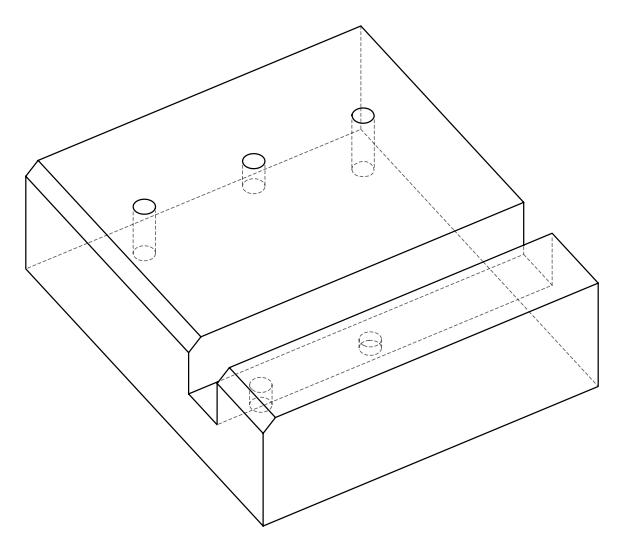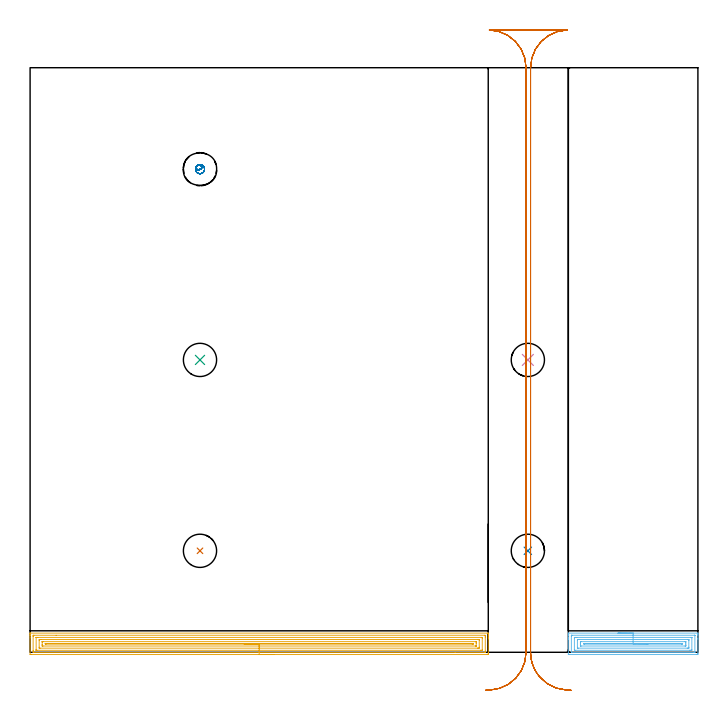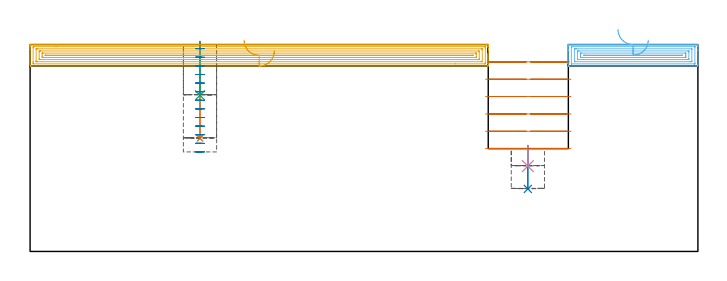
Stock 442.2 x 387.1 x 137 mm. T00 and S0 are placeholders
(PLAN: 8 operations, 3 tool changes, 35.9 min)
(1 INDEXABLE_INSERT_DRILL_BLIND_HOLE_FROM_SOLID | STEP1POCKET | NXT0302_015 | 0.26 min | 23473 mm3)
(2 INDEXABLE_INSERT_DRILL_BLIND_HOLE_FROM_SOLID_1 | STEP1POCKET_1 | NXT0302_015 | 0.13 min | 36185 mm3)
(3 INDEXABLE_INSERT_DRILL_BLIND_HOLE_FROM_SOLID_2 | STEP1POCKET_2 | NXT0302_015 | 0.14 min | 12660 mm3)
(4 INDEXABLE_INSERT_DRILL_BLIND_HOLE_FROM_SOLID_3 | STEP1POCKET_3 | NXT0302_015 | 0.07 min | 30462 mm3)
(5 AREA_MILL | FG_CHAMFER_SURFACE | UGT0205_001 | 14.73 min | 31303 mm3)
(6 AREA_MILL_1 | FG_CHAMFER_SURFACE_1 | UGT0205_001 | 4.28 min | 9363 mm3)
(7 MILL_RECTANGULAR_SLOT | SLOT_RECTANGULAR | UGT0201_005 | Follow Part, ap 12.5, ae 75% | 14.69 min | 1360177 mm3)
(8 MILL_BLIND_HOLE_FROM_SOLID_MATERIAL | STEP1POCKET_4 | NXT0201_012 | Spiral | 1.57 min | 27014 mm3)
(TOOL NXT0302_015 | Index. Insert Drill 22mm [880-D2200L25-03] | D22 PA176 FL66 Z2)
(TOOL UGT0205_001 | Chamfer Mill 20 x 3 x 45 deg. | D20 FL50 Z2)
(TOOL UGT0201_005 | End Mill 50 mm | D50 FL150 Z8)
(TOOL NXT0201_012 | ENDMILL 16mm [2P460-1600-NA 1630] | D16 FL38 Z6)
(OP 1 INDEXABLE_INSERT_DRILL_BLIND_HOLE_FROM_SOLID)
G17 G21 G94 G90
T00 M6
G54
G17 G0 G90 X112.5 Y67.2 S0 M3
G43 Z147. H1
G94 G81 G98 Z74.9 F250. R139.
G80
M5
M2
(OP 2 INDEXABLE_INSERT_DRILL_BLIND_HOLE_FROM_SOLID_1)
G17 G21 G94 G90
T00 M6
G54
G17 G0 G90 X329.6 Y67.2 S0 M3
G43 Z147. H1
G94 G81 G98 Z41.4 F250. R70.1
G80
M5
M2
(OP 3 INDEXABLE_INSERT_DRILL_BLIND_HOLE_FROM_SOLID_2)
G17 G21 G94 G90
T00 M6
G54
G17 G0 G90 X112.5 Y193.6 S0 M3
G43 Z147. H1
G94 G81 G98 Z103.4 F250. R139.
G80
M5
M2
(OP 4 INDEXABLE_INSERT_DRILL_BLIND_HOLE_FROM_SOLID_3)
G17 G21 G94 G90
T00 M6
G54
G17 G0 G90 X329.6 Y193.6 S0 M3
G43 Z147. H1
G94 G81 G98 Z56.5 F250. R70.1
G80
M5
M2
(OP 5 AREA_MILL)
G17 G21 G94 G90
T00 M6
G54
G17 G0 G90 X161.7 Y-1.5 S1061 M3
G43 Z147. H0
Z132.8
G94 G1 X161.662 Z131.928 F250.
X161.548 Z131.064
X161.359 Z130.212
X161.097 Z129.38
X160.763 Z128.574
X160.36 Z127.8
X159.891 Z127.064
X159.36 Z126.372
X158.771 Z125.729
X158.128 Z125.14
X157.436 Z124.608
X156.7 Z124.14
X155.926 Z123.737
X155.12 Z123.403
X154.288 Z123.141
X153.436 Z122.952
X152.572 Z122.838
X151.7 Z122.8
X0.626
X0.21 Y-1.496 Z122.802
X0.01 Y-1.492 Z122.806
X0. Y-1.289 Z123.009
Y9.574 Z133.869
Y10.987 Z135.283
Y11.341 Z135.636
Y12.049 Z136.348
Y12.319 Z136.618
X0.007 Y12.687 Z136.978
X0.009 Y12.697 Z136.988
X0.179 Y12.7 Z137.
X303.221
X303.391 Y12.697 Z136.988
X303.393 Y12.687 Z136.978
X303.4 Y12.318 Z136.618
Y12.049 Z136.348
Y11.341 Z135.636
Y10.104 Z134.401
Y9.574 Z133.869
Y8.956 Z133.251
Y-0.406 Z123.892
X303.396 Y-1.024 Z123.273
X303.391 Y-1.492 Z122.806
X303.251 Y-1.496 Z122.802
X302.774 Y-1.5 Z122.8
X151.7
Y-0.086 Z124.214
X2.357 Y-0.085 Z124.215
X2.026 Y-0.079 Z124.221
X2.01 Y0.029 Z124.329
X2.003 Y0.266 Z124.566
X2.001 Y0.742 Z125.042
X2. Y1.151 Z125.451
X2.001 Y10.458 Z134.758
X2.002 Y10.864 Z135.164
X2.01 Y11.269 Z135.569
X2.414 Y11.284 Z135.584
X2.471 Y11.285 Z135.585
X17.22 Y11.286 Z135.586
X301.043 Y11.285 Z135.585
X301.374 Y11.279 Z135.579
X301.39 Y11.171 Z135.471
X301.397 Y10.934 Z135.234
X301.399 Y10.458 Z134.758
X301.4 Y10.049 Z134.349
X301.399 Y0.742 Z125.042
X301.398 Y0.336 Z124.636
X301.39 Y-0.069 Z124.231
X300.986 Y-0.084 Z124.216
X300.929 Y-0.085 Z124.215
X281.543 Y-0.086 Z124.214
X151.7
Y1.328 Z125.628
X4.502 Y1.329 Z125.629
X4.202 Y1.33 Z125.63
X4.102 Y1.332 Z125.632
X4.024 Y1.335 Z125.635
X4.01 Y1.339 Z125.639
X4.006 Y1.37 Z125.67
X4.003 Y1.426 Z125.726
X4.001 Y1.626 Z125.926
X4. Y1.825 Z126.125
X4.001 Y9.773 Z134.073
X4.006 Y9.84 Z134.14
X4.01 Y9.861 Z134.161
X4.018 Y9.865 Z134.165
X4.052 Y9.867 Z134.167
X4.202 Y9.87 Z134.17
X4.795 Y9.871 Z134.171
X5.096
X298.898
X299.198 Y9.87 Z134.17
X299.298 Y9.868 Z134.168
X299.376 Y9.865 Z134.165
X299.39 Y9.861 Z134.161
X299.394 Y9.83 Z134.13
X299.397 Y9.774 Z134.074
X299.399 Y9.574 Z133.874
X299.4 Y9.375 Z133.675
X299.399 Y1.427 Z125.727
X299.394 Y1.36 Z125.66
X299.39 Y1.339 Z125.639
X299.382 Y1.335 Z125.635
X299.348 Y1.333 Z125.633
X299.198 Y1.33 Z125.63
X298.605 Y1.329 Z125.629
X298.304 Y1.328 Z125.628
X151.7
Y2.743 Z127.043
X6.646
X6.131 Y2.747 Z127.047
X6.013 Y2.75 Z127.05
X6.007 Y2.954 Z127.254
X6. Y3.382 Z127.682
Y7.808 Z132.108
X6.01 Y8.244 Z132.544
X6.017 Y8.45 Z132.75
X6.23 Y8.454 Z132.754
X6.884 Y8.457 Z132.757
X7.12
X296.754
X297.269 Y8.453 Z132.753
X297.387 Y8.45 Z132.75
X297.393 Y8.246 Z132.546
X297.4 Y7.818 Z132.118
Y3.392 Z127.692
X297.39 Y2.956 Z127.256
X297.383 Y2.75 Z127.05
X297.17 Y2.746 Z127.046
X296.516 Y2.743 Z127.043
X296.28
X151.7
Y4.157 Z128.457
X8.552
X8.312 Y4.158 Z128.458
X8.153 Y4.161 Z128.461
X8.027 Y4.164 Z128.464
X8.009 Y4.171 Z128.471
X8.007 Y4.181 Z128.481
X8.004 Y4.275 Z128.575
X8. Y4.938 Z129.238
Y5.158 Z129.458
Y6.705 Z131.005
X8.001 Y6.925 Z131.225
X8.003 Y7.008 Z131.308
X8.006 Y7.027 Z131.327
X8.008 Y7.033 Z131.333
X8.034 Y7.036 Z131.336
X8.193 Y7.04 Z131.34
X8.432 Y7.043 Z131.343
X8.552
X294.848
X295.088 Y7.042 Z131.342
X295.247 Y7.039 Z131.339
X295.372 Y7.036 Z131.336
X295.391 Y7.029 Z131.329
X295.393 Y7.019 Z131.319
X295.396 Y6.925 Z131.225
X295.4 Y6.262 Z130.562
Y6.042 Z130.342
Y4.495 Z128.795
X295.399 Y4.275 Z128.575
X295.397 Y4.192 Z128.492
X295.394 Y4.173 Z128.473
X295.392 Y4.167 Z128.467
X295.366 Y4.164 Z128.464
X295.207 Y4.16 Z128.46
X294.968 Y4.157 Z128.457
X294.848
X151.7
Y5.571 Z129.871
X10.877
X10.459 Y5.572 Z129.872
X10.037 Y5.576 Z129.876
X10.01 Y5.578 Z129.878
X10.007 Y5.605 Z129.905
X10.016 Y5.622 Z129.922
X10.035 Y5.625 Z129.925
X10.086 Y5.628 Z129.928
X10.19 Y5.629 Z129.929
X10.401
X292.523
X292.941 Y5.628 Z129.928
X293.363 Y5.624 Z129.924
X293.39 Y5.622 Z129.922
X293.393 Y5.595 Z129.895
X293.384 Y5.578 Z129.878
X293.365 Y5.575 Z129.875
X293.314 Y5.572 Z129.872
X293.21 Y5.571 Z129.871
X292.999
X151.7
X150.828 Z129.909
X149.963 Z130.023
X149.112 Z130.212
X148.28 Z130.474
X147.474 Z130.808
X146.7 Z131.211
X145.964 Z131.68
X145.272 Z132.211
X144.629 Z132.8
X144.04 Z133.443
X143.508 Z134.135
X143.04 Z134.871
X142.637 Z135.645
X142.303 Z136.451
X142.041 Z137.283
X141.852 Z138.135
X141.738 Z139.
X141.7 Z139.871
G0 Z147.
M5
M2
(OP 6 AREA_MILL_1)
G17 G21 G94 G90
T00 M6
G54
G17 G0 G90 X389.3 Y12.7 S1061 M3
G43 Z147. H0
G94 G1 X389.338 Z146.128 F250.
X389.452 Z145.263
X389.641 Z144.412
X389.903 Z143.58
X390.237 Z142.774
X390.64 Z142.
X391.108 Z141.264
X391.64 Z140.572
X392.229 Z139.929
X392.872 Z139.339
X393.564 Z138.808
X394.3 Z138.34
X395.074 Z137.937
X395.88 Z137.603
X396.712 Z137.341
X397.564 Z137.152
X398.428 Z137.038
X399.3 Z137.
X442.062
X442.19 Y12.694 Z136.993
X442.2 Y12.405 Z136.704
Y11.888 Z136.187
Y11.341 Z135.636
Y9.301 Z133.598
Y8.691 Z132.986
Y-0.719 Z123.578
X442.197 Y-1.024 Z123.273
X442.191 Y-1.491 Z122.806
X442.091 Y-1.495 Z122.803
X441.617 Y-1.5 Z122.8
X356.983
X356.568 Y-1.495 Z122.802
X356.41 Y-1.491 Z122.806
X356.4 Y-1.329 Z122.968
Y8.691 Z132.986
Y9.301 Z133.598
Y9.574 Z133.871
Y11.341 Z135.636
Y11.888 Z136.187
Y12.224 Z136.523
X356.401 Y12.406 Z136.705
X356.41 Y12.694 Z136.993
X356.538 Y12.7 Z137.
X399.3
Y11.286 Z135.586
X440.054 Y11.285 Z135.585
X440.136 Y11.284 Z135.584
X440.176 Y11.281 Z135.581
X440.189 Y11.279 Z135.579
X440.191 Y11.268 Z135.568
X440.196 Y11.18 Z135.48
X440.199 Y10.979 Z135.279
Y0.382 Z124.682
X440.193 Y0.019 Z124.319
X440.19 Y-0.078 Z124.222
X440.147 Y-0.081 Z124.219
X440.044 Y-0.083 Z124.217
X439.835 Y-0.086 Z124.214
X439.779
X358.546 Y-0.085 Z124.215
X358.464 Y-0.084 Z124.216
X358.424 Y-0.081 Z124.219
X358.411 Y-0.079 Z124.221
X358.409 Y-0.069 Z124.231
X358.404 Y0.02 Z124.32
X358.401 Y0.221 Z124.521
Y10.818 Z135.118
X358.407 Y11.181 Z135.481
X358.41 Y11.278 Z135.578
X358.453 Y11.281 Z135.581
X358.556 Y11.283 Z135.583
X358.765 Y11.285 Z135.585
X358.821 Y11.286 Z135.586
X399.3
Y9.871 Z134.171
X437.754
X438.053 Y9.869 Z134.169
X438.152 Y9.867 Z134.167
X438.18 Y9.865 Z134.165
X438.19 Y9.816 Z134.116
X438.195 Y9.72 Z134.02
X438.199 Y9.574 Z133.874
Y1.626 Z125.926
X438.198 Y1.482 Z125.782
X438.19 Y1.341 Z125.641
X438.053 Y1.335 Z125.635
X437.46 Y1.33 Z125.63
X437.162 Y1.329 Z125.629
X436.571 Y1.328 Z125.628
X360.846 Y1.329 Z125.629
X360.547 Y1.33 Z125.63
X360.448 Y1.333 Z125.633
X360.42 Y1.335 Z125.635
X360.41 Y1.384 Z125.684
X360.405 Y1.48 Z125.78
X360.401 Y1.626 Z125.926
Y9.574 Z133.874
X360.402 Y9.718 Z134.018
X360.41 Y9.859 Z134.159
X360.547 Y9.864 Z134.164
X361.14 Y9.87 Z134.17
X361.438 Y9.871 Z134.171
X362.029
X399.3
Y8.457 Z132.757
X435.617
X436.109 Y8.454 Z132.754
X436.161 Y8.452 Z132.752
X436.19 Y8.449 Z132.749
X436.192 Y8.411 Z132.711
X436.196 Y8.234 Z132.534
X436.2 Y7.879 Z132.179
Y7.808 Z132.108
X436.199 Y3.392 Z127.692
X436.194 Y2.986 Z127.286
X436.19 Y2.784 Z127.084
X436.179 Y2.749 Z127.049
X436.129 Y2.747 Z127.047
X436.033 Y2.745 Z127.045
X435.38 Y2.743 Z127.043
X435.145
X362.983
X362.491 Y2.746 Z127.046
X362.438 Y2.748 Z127.048
X362.41 Y2.751 Z127.051
X362.408 Y2.789 Z127.089
X362.404 Y2.966 Z127.266
X362.4 Y3.321 Z127.621
X362.401 Y7.808 Z132.108
X362.406 Y8.214 Z132.514
X362.41 Y8.416 Z132.716
X362.421 Y8.451 Z132.751
X362.472 Y8.453 Z132.753
X362.567 Y8.455 Z132.755
X363.22 Y8.457 Z132.757
X363.455
X399.3
Y7.043 Z131.343
X433.718
X433.957 Y7.04 Z131.34
X434.115 Y7.036 Z131.336
X434.191 Y7.029 Z131.329
X434.193 Y7.009 Z131.309
X434.196 Y6.925 Z131.225
X434.2 Y6.329 Z130.629
Y5.446 Z129.746
Y4.563 Z128.863
X434.197 Y4.275 Z128.575
X434.194 Y4.201 Z128.501
X434.191 Y4.17 Z128.47
X434.076 Y4.164 Z128.464
X433.837 Y4.159 Z128.459
X433.718 Y4.157 Z128.457
X364.882
X364.643 Y4.16 Z128.46
X364.485 Y4.164 Z128.464
X364.409 Y4.171 Z128.471
X364.407 Y4.191 Z128.491
X364.404 Y4.275 Z128.575
X364.4 Y4.871 Z129.171
Y5.754 Z130.054
Y6.637 Z130.937
X364.403 Y6.925 Z131.225
X364.406 Y6.999 Z131.299
X364.409 Y7.03 Z131.33
X364.525 Y7.036 Z131.336
X364.763 Y7.041 Z131.341
X364.882 Y7.043 Z131.343
X399.3
Y5.629 Z129.929
X431.343 Y5.628 Z129.928
X431.401
X431.817 Y5.622 Z129.922
X432.115 Y5.599 Z129.899
X431.874 Y5.578 Z129.878
X431.817 Y5.575 Z129.875
X431.4 Y5.571 Z129.871
X431.342
X367.257
X367.199 Y5.572 Z129.872
X366.783 Y5.578 Z129.878
X366.485 Y5.601 Z129.901
X366.726 Y5.622 Z129.922
X366.783 Y5.625 Z129.925
X367.2 Y5.629 Z129.929
X367.258
X399.3
X400.172 Z129.967
X401.036 Z130.081
X401.888 Z130.27
X402.72 Z130.532
X403.526 Z130.866
X404.3 Z131.269
X405.036 Z131.737
X405.728 Z132.268
X406.371 Z132.858
X406.96 Z133.501
X407.492 Z134.193
X407.96 Z134.929
X408.363 Z135.703
X408.697 Z136.509
X408.959 Z137.341
X409.148 Z138.192
X409.262 Z139.057
X409.3 Z139.929
G0 Z147.
M5
M2
(OP 7 MILL_RECTANGULAR_SLOT)
G17 G21 G94 G90
T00 M6
G54
G17 G0 G90 X357.193 Y-25.167 S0 M3
G43 Z147. H0
Z125.517
G94 G1 X354.205 Y-24.903 F250.
G2 X337.006 Y-15.775 R25. F500.
X332.394 Y-6.978 R25. F401.
X331.4 Y0. R25. F320.
G1 Y32.928
Y52.928 F452.
Y152.928 F294.
Y162.928 F332.
Y172.928 F496.
Y182.928 F380.
Y362.928 F294.
Y387.1 F500.
G2 X355.693 Y412.09 R25.
G1 Y412.1
X304.107
Y412.09
G2 X328.4 Y387.1 R25.
G1 Y0.
G2 X305.595 Y-24.903 R25.
G1 X302.607 Y-25.167 F250.
G0 X358.172 Y-25.117 Z114.033
G1 X355.176 Y-24.97
G2 X337.635 Y-16.518 R25. F500.
X332.683 Y-7.907 R25. F389.
X331.4 Y0. R25. F302.
G1 Y31.955
Y41.955 F435.
Y51.955 F492.
Y161.955 F301.
Y171.955 F487.
Y181.955 F402.
Y361.955 F295.
Y387.1 F500.
G2 X355.693 Y412.09 R25.
G1 X304.107
G2 X328.4 Y387.1 R25.
G1 Y0.
G2 X304.624 Y-24.97 R25.
G1 X301.628 Y-25.117 F250.
G0 X358.172 Z102.55
G1 X355.176 Y-24.97
G2 X337.635 Y-16.518 R25. F500.
X332.683 Y-7.907 R25. F389.
X331.4 Y0. R25. F302.
G1 Y31.955
Y41.955 F435.
Y51.955 F492.
Y161.955 F301.
Y171.955 F487.
Y181.955 F402.
Y361.955 F295.
Y387.1 F500.
G2 X355.693 Y412.09 R25.
G1 X304.107
G2 X328.4 Y387.1 R25.
G1 Y0.
G2 X304.624 Y-24.97 R25.
G1 X301.628 Y-25.117 F250.
G0 X358.172 Z91.067
G1 X355.176 Y-24.97
G2 X337.635 Y-16.518 R25. F500.
X332.683 Y-7.907 R25. F389.
X331.4 Y0. R25. F302.
G1 Y31.955
Y41.955 F435.
Y51.955 F492.
Y161.955 F301.
Y171.955 F487.
Y181.955 F402.
Y361.955 F295.
Y387.1 F500.
G2 X355.693 Y412.09 R25.
G1 X304.107
G2 X328.4 Y387.1 R25.
G1 Y0.
G2 X304.624 Y-24.97 R25.
G1 X301.628 Y-25.117 F250.
G0 X358.172 Z79.583
G1 X355.176 Y-24.97
G2 X337.635 Y-16.518 R25. F500.
X332.683 Y-7.907 R25. F395.
X331.4 Y0. R25. F306.
G1 Y31.955
Y41.955 F446.
Y51.955 F495.
Y161.955 F305.
Y171.955 F498.
Y181.955 F409.
Y361.955 F299.
Y387.1 F500.
G2 X355.693 Y412.09 R25.
G1 X304.107
G2 X328.4 Y387.1 R25.
G1 Y0.
G2 X304.624 Y-24.97 R25.
G1 X301.628 Y-25.117 F250.
G0 X358.172 Z68.1
G1 X355.176 Y-24.97
G2 X337.635 Y-16.518 R25. F500.
X332.683 Y-7.907 R25. F389.
X331.4 Y0. R25. F302.
G1 Y31.955
Y41.955 F435.
Y51.955 F492.
Y161.955 F301.
Y171.955 F487.
Y181.955 F402.
Y361.955 F295.
Y387.1 F500.
G2 X355.693 Y412.09 R25.
G1 X304.107
G2 X328.4 Y387.1 R25.
G1 Y0.
G2 X304.624 Y-24.97 R25.
G1 X301.628 Y-25.117 F250.
G0 Z147.
M5
M2
(OP 8 MILL_BLIND_HOLE_FROM_SOLID_MATERIAL)
G17 G21 G94 G90
T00 M6
G54
G17 G0 G90 X112.5 Y319.9 S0 M3
G43 Z147. H1
Z134.3
G94 G3 X113.379 Y322.021 R1.243 F250.
X110.379 Y322.021 R2.121
X110.379 Y317.779 R3.
X110.379 Y322.021 R-3.
X110.379 Y319.9 R1.5
X112.5 Y319.9 R1.5
G0 Z128.6
G3 X113.379 Y322.021 R1.243
X110.379 Y322.021 R2.121
X110.379 Y317.779 R3.
X110.379 Y322.021 R-3.
X110.379 Y319.9 R1.5
X112.5 Y319.9 R1.5
G0 Z122.9
G3 X113.379 Y322.021 R1.243
X110.379 Y322.021 R2.121
X110.379 Y317.779 R3.
X110.379 Y322.021 R-3.
X110.379 Y319.9 R1.5
X112.5 Y319.9 R1.5
G0 Z117.2
G3 X113.379 Y322.021 R1.243
X110.379 Y322.021 R2.121
X110.379 Y317.779 R3.
X110.379 Y322.021 R-3.
X110.379 Y319.9 R1.5
X112.5 Y319.9 R1.5
G0 Z111.5
G3 X113.379 Y322.021 R1.243
X110.379 Y322.021 R2.121
X110.379 Y317.779 R3.
X110.379 Y322.021 R-3.
X110.379 Y319.9 R1.5
X112.5 Y319.9 R1.5
G0 Z105.8
G3 X113.379 Y322.021 R1.243
X110.379 Y322.021 R2.121
X110.379 Y317.779 R3.
X110.379 Y322.021 R-3.
X110.379 Y319.9 R1.5
X112.5 Y319.9 R1.5
G0 Z100.1
G3 X113.379 Y322.021 R1.243
X110.379 Y322.021 R2.121
X110.379 Y317.779 R3.
X110.379 Y322.021 R-3.
X110.379 Y319.9 R1.5
X112.5 Y319.9 R1.5
G0 Z94.4
G3 X113.379 Y322.021 R1.243
X110.379 Y322.021 R2.121
X110.379 Y317.779 R3.
X110.379 Y322.021 R-3.
X110.379 Y319.9 R1.5
X112.5 Y319.9 R1.5
G0 Z88.7
G3 X113.379 Y322.021 R1.243
X110.379 Y322.021 R2.121
X110.379 Y317.779 R3.
X110.379 Y322.021 R-3.
X110.379 Y319.9 R1.5
X112.5 Y319.9 R1.5
G0 Z83.
G3 X113.379 Y322.021 R1.243
X110.379 Y322.021 R2.121
X110.379 Y317.779 R3.
X110.379 Y322.021 R-3.
X110.379 Y319.9 R1.5
X112.5 Y319.9 R1.5
G0 Z77.3
G3 X113.379 Y322.021 R1.243
X110.379 Y322.021 R2.121
X110.379 Y317.779 R3.
X110.379 Y322.021 R-3.
X110.379 Y319.9 R1.5
X112.5 Y319.9 R1.5
G0 Z71.6
G3 X113.379 Y322.021 R1.243
X110.379 Y322.021 R2.121
X110.379 Y317.779 R3.
X110.379 Y322.021 R-3.
X110.379 Y319.9 R1.5
X112.5 Y319.9 R1.5
G0 Z65.9
G3 X113.379 Y322.021 R1.243
X110.379 Y322.021 R2.121
X110.379 Y317.779 R3.
X110.379 Y322.021 R-3.
X110.379 Y319.9 R1.5
X112.5 Y319.9 R1.5
G0 Z147.
M5
M2
